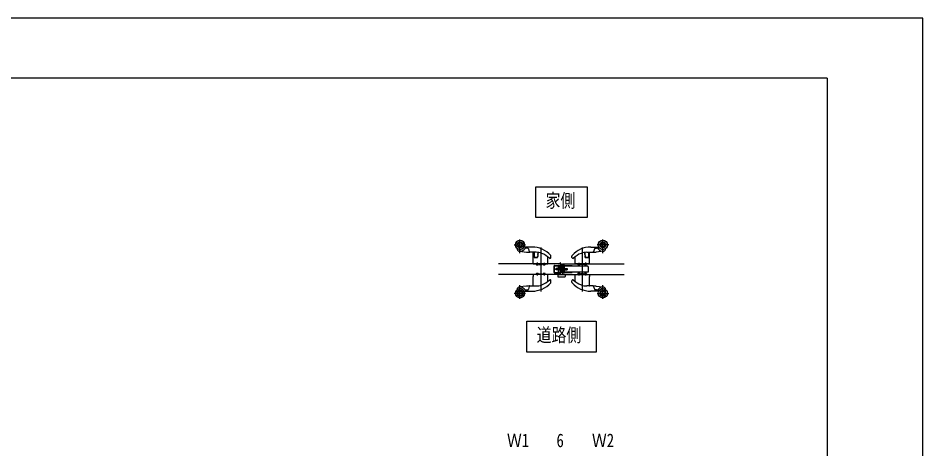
# Model space of a CAD drawing. Units: millimetres, scale not verified. Extents: x -4205 to 4205, y -2970 to 2970.
# Drawn here: x 1279 to 4205, y 1576 to 2970 of the extents above; entities that cross this region are included whole.
import ezdxf
from ezdxf.enums import TextEntityAlignment as Align

# ---------------------------------------------------------------- set-up
doc = ezdxf.new("R2010")
doc.units = ezdxf.units.MM
doc.header["$LTSCALE"] = 12
for name, color, linetype in [('0-2_USER1', 3, 'Continuous'), ('0-3_YKK_12', 2, 'Continuous'), ('0-4_YKK_A1', 4, 'Continuous'), ('0-5_YKK_D', 6, 'Continuous'), ('0-6_YKK_ZWAK', 7, 'Continuous')]:
    doc.layers.add(name, color=color, linetype=linetype)
doc.styles.add('ＭＳ ゴシック', font='')
doc.styles.get('ＭＳ ゴシック').set_extended_font_data('MS Gothic')

msp = doc.modelspace()

# ---------------------------------------------------------------- linework, layer by layer
at = {"layer": '0-2_USER1'}
for points in [[(2952.82, 2324.08), (2952.82, 2424.08), (3119.22, 2424.08), (3119.22, 2324.08)], [(2924.02, 1889.08), (2924.02, 1989.08), (3148.02, 1989.08), (3148.02, 1889.08)]]:
    msp.add_lwpolyline(points, close=True, dxfattribs=at)
at = {"layer": '0-3_YKK_12'}
for p, q in [((3036.02, 2158), (3036.02, 2175)), ((3035.82, 2157.5), (3016.3, 2157.5))]:
    msp.add_line(p, q, dxfattribs=at)
at = {"layer": '0-4_YKK_A1'}
for p, q in [((2902.02, 2209.12), (2902.02, 2253.6)), ((3170.02, 2209.12), (3170.02, 2253.6)), ((2882.72, 2236), (2920.32, 2236)), ((2941.02, 2229), (2916.16, 2229)), ((2926.3, 2225), (2922.93, 2225)), ((2969.02, 2227.4), (2969.02, 2085.54)), ((3103.02, 2227.4), (3103.02, 2085.54)), ((3131.02, 2229), (3155.88, 2229)), ((3145.74, 2225), (3149.11, 2225)), ((3189.32, 2236), (3151.72, 2236)), ((2900.83, 2215.27), (2923.56, 2212.54)), ((2929.17, 2222.88), (2932.09, 2213.41)), ((2932.51, 2212), (2933.98, 2212)), ((2954.02, 2212), (2933.98, 2212)), ((2945.02, 2198), (2945.02, 2211)), ((2945.02, 2175), (2945.02, 2198)), ((2945.02, 2198), (2947.52, 2198)), ((2947.52, 2210.5), (2947.52, 2198)), ((2947.52, 2198), (2947.52, 2195.3)), ((2959.02, 2195.3), (2947.52, 2195.3)), ((2948.02, 2210), (2948.02, 2208.23)), ((2948.52, 2195.5), (2958.56, 2195.5)), ((2959.02, 2195.3), (2959.43, 2200.01)), ((2959.4, 2199.86), (2959.06, 2195.96)), ((2959.86, 2205.14), (2959.4, 2199.86)), ((2960.39, 2211.17), (2959.86, 2205.14)), ((2959.87, 2204.99), (2960.4, 2211.06)), ((2960.41, 2211.31), (2960.42, 2211.31)), ((2992.02, 2175), (2992.02, 2196.81)), ((3002.02, 2195.26), (3002.02, 2199.65)), ((3070.02, 2195.26), (3070.02, 2199.65)), ((3080.02, 2175), (3080.02, 2196.81)), ((3111.63, 2211.31), (3111.62, 2211.31)), ((3112.17, 2204.99), (3111.64, 2211.06)), ((3111.65, 2211.17), (3112.18, 2205.14)), ((3112.18, 2205.14), (3112.64, 2199.86)), ((3113.02, 2195.3), (3112.61, 2200.01)), ((3112.64, 2199.86), (3112.98, 2195.96)), ((3113.02, 2195.3), (3124.52, 2195.3)), ((3123.52, 2195.5), (3113.48, 2195.5)), ((3118.02, 2212), (3138.06, 2212)), ((3124.02, 2210), (3124.02, 2208.23)), ((3124.52, 2210.5), (3124.52, 2198)), ((3124.52, 2198), (3124.52, 2195.3)), ((3127.02, 2198), (3124.52, 2198)), ((3127.02, 2198), (3127.02, 2211)), ((3127.02, 2175), (3127.02, 2198)), ((3139.52, 2212), (3138.06, 2212)), ((3142.87, 2222.88), (3139.95, 2213.41)), ((3171.21, 2215.27), (3148.48, 2212.54)), ((3033.02, 2175), (2833.02, 2175)), ((2945.02, 2175), (2992.02, 2175)), ((2954.52, 2174), (2954.62, 2172.88)), ((2958.02, 2178.47), (2958.02, 2170.43)), ((2961.42, 2172.88), (2961.52, 2174)), ((2964.02, 2175), (2964.02, 2173.3)), ((2964.32, 2173), (2973.72, 2173)), ((2974.02, 2173.3), (2974.02, 2175)), ((2976.22, 2174), (2976.22, 2175)), ((2983.82, 2174), (2976.22, 2174)), ((2976.52, 2174), (2976.62, 2172.88)), ((2980.02, 2178.03), (2980.02, 2170.43)), ((2983.42, 2172.88), (2983.52, 2174)), ((2983.82, 2175), (2983.82, 2174)), ((3012.52, 2146.5), (3012.52, 2168.5)), ((3012.52, 2168.5), (3033.02, 2168.5)), ((3013.52, 2169.5), (3032.02, 2169.5)), ((3013.52, 2146.5), (3013.52, 2168.5)), ((3026.02, 2169), (3026.02, 2146)), ((3026.52, 2169.5), (3030.52, 2169.5)), ((3026.52, 2166.5), (3033.02, 2166.5)), ((3032.02, 2169.5), (3030.52, 2169.5)), ((3030.52, 2169.5), (3032.02, 2169.5)), ((3030.52, 2169.5), (3030.52, 2145.5)), ((3032.02, 2176), (3032.02, 2177.5)), ((3032.02, 2145.5), (3032.02, 2169.5)), ((3032.02, 2167.9), (3032.02, 2169.5)), ((3032.02, 2166.92), (3032.02, 2167.9)), ((3032.02, 2167.08), (3032.02, 2145.5)), ((3033.02, 2175), (3033.02, 2140)), ((3033.02, 2168), (3033.02, 2175)), ((3033.02, 2146.5), (3033.02, 2168.5)), ((3033.02, 2145), (3033.02, 2166.5)), ((3039.02, 2175), (3239.02, 2175)), ((3039.02, 2175), (3039.02, 2140)), ((3039.02, 2170), (3040.52, 2170)), ((3039.02, 2145), (3039.02, 2170)), ((3040.52, 2145), (3040.52, 2170)), ((3043.02, 2168), (3040.52, 2168)), ((3043.02, 2167), (3040.52, 2167)), ((3043.02, 2169.9), (3043.02, 2145.1)), ((3044.02, 2169.9), (3043.02, 2169.9)), ((3043.02, 2162.5), (3043.02, 2167)), ((3044.02, 2145.1), (3044.02, 2169.9)), ((3070.52, 2168), (3046.02, 2168)), ((3121.42, 2167), (3046.02, 2167)), ((3070.52, 2167), (3070.52, 2168)), ((3127.02, 2175), (3080.02, 2175)), ((3088.22, 2175), (3088.22, 2174)), ((3088.22, 2174), (3095.82, 2174)), ((3088.62, 2172.88), (3088.52, 2174)), ((3092.02, 2178.03), (3092.02, 2170.43)), ((3095.52, 2174), (3095.42, 2172.88)), ((3095.82, 2174), (3095.82, 2175)), ((3098.02, 2173.3), (3098.02, 2175)), ((3107.72, 2173), (3098.32, 2173)), ((3108.02, 2175), (3108.02, 2173.3)), ((3110.62, 2172.88), (3110.52, 2174)), ((3114.02, 2178.47), (3114.02, 2170.43)), ((3117.52, 2174), (3117.42, 2172.88)), ((3033.02, 2140), (2833.02, 2140)), ((2945.02, 2140), (2945.02, 2137)), ((2992.02, 2140), (2945.02, 2140)), ((2945.02, 2137), (2945.02, 2133.5)), ((2954.22, 2140), (2954.22, 2141)), ((2954.22, 2141), (2961.82, 2141)), ((2954.62, 2142.12), (2954.52, 2141)), ((2958.02, 2144.57), (2958.02, 2136.53)), ((2961.52, 2141), (2961.42, 2142.12)), ((2961.82, 2141), (2961.82, 2140)), ((2964.02, 2140), (2964.02, 2141.7)), ((2964.32, 2142), (2973.72, 2142)), ((2974.02, 2140), (2974.02, 2141.7)), ((2976.62, 2142.12), (2976.52, 2141)), ((2980.02, 2144.57), (2980.02, 2136.97)), ((2983.52, 2141), (2983.42, 2142.12)), ((2992.02, 2118.19), (2992.02, 2140)), ((3012.52, 2146.5), (3033.02, 2146.5)), ((3013.52, 2145.5), (3032.02, 2145.5)), ((3018.52, 2155.5), (3018.52, 2159.5)), ((3033.02, 2159.5), (3018.52, 2159.5)), ((3033.02, 2159.12), (3018.52, 2159.12)), ((3033.02, 2155.88), (3018.52, 2155.88)), ((3033.02, 2155.5), (3018.52, 2155.5)), ((3024.02, 2140), (3024.02, 2133.5)), ((3024.02, 2140), (3048.02, 2140)), ((3030.52, 2145.5), (3026.52, 2145.5)), ((3039.02, 2165), (3027.52, 2165)), ((3029.52, 2160.38), (3034.02, 2155.13)), ((3030.52, 2145.5), (3032.02, 2145.5)), ((3030.52, 2145.5), (3032.02, 2145.5)), ((3032.02, 2161), (3033.02, 2161)), ((3033.02, 2154), (3032.02, 2154)), ((3033.02, 2154.7), (3033.02, 2160.3)), ((3034.22, 2153.5), (3033.02, 2154.7)), ((3034.02, 2155.13), (3037.36, 2151.22)), ((3034.22, 2161.5), (3034.22, 2153.5)), ((3034.52, 2153.5), (3034.22, 2153.5)), ((3034.52, 2161.5), (3034.52, 2153.5)), ((3034.52, 2153.5), (3034.52, 2161.5)), ((3039.32, 2161.5), (3039.02, 2161.5)), ((3039.32, 2153.5), (3039.02, 2153.5)), ((3040.52, 2145), (3039.02, 2145)), ((3039.02, 2140), (3239.02, 2140)), ((3039.32, 2161.5), (3039.32, 2153.5)), ((3041.32, 2159.5), (3039.32, 2161.5)), ((3041.32, 2155.5), (3039.32, 2153.5)), ((3046.02, 2159.5), (3041.32, 2159.5)), ((3041.32, 2159.5), (3041.32, 2155.5)), ((3041.32, 2159.1), (3046.02, 2159.1)), ((3041.32, 2155.9), (3046.02, 2155.9)), ((3046.02, 2155.5), (3041.32, 2155.5)), ((3043.02, 2162.5), (3042.12, 2162.5)), ((3042.12, 2152.5), (3042.12, 2162.5)), ((3042.12, 2152.5), (3043.02, 2152.5)), ((3043.02, 2145.3), (3043.02, 2152.5)), ((3043.02, 2145.1), (3044.02, 2145.1)), ((3046.02, 2159.5), (3055.02, 2159.5)), ((3046.02, 2159.1), (3055.02, 2159.1)), ((3046.02, 2155.9), (3055.02, 2155.9)), ((3046.02, 2155.5), (3055.02, 2155.5)), ((3123.02, 2148), (3046.02, 2148)), ((3046.02, 2147), (3070.52, 2147)), ((3048.02, 2140), (3048.02, 2133.5)), ((3055.02, 2159.5), (3055.02, 2155.5)), ((3070.52, 2148), (3070.52, 2147)), ((3080.02, 2140), (3127.02, 2140)), ((3080.02, 2118.19), (3080.02, 2140)), ((3088.52, 2141), (3088.62, 2142.12)), ((3092.02, 2144.57), (3092.02, 2136.97)), ((3095.42, 2142.12), (3095.52, 2141)), ((3098.02, 2140), (3098.02, 2141.7)), ((3107.72, 2142), (3098.32, 2142)), ((3108.02, 2140), (3108.02, 2141.7)), ((3110.22, 2141), (3110.22, 2140)), ((3117.82, 2141), (3110.22, 2141)), ((3110.52, 2141), (3110.62, 2142.12)), ((3114.02, 2144.57), (3114.02, 2136.53)), ((3117.42, 2142.12), (3117.52, 2141)), ((3117.82, 2140), (3117.82, 2141)), ((3127.02, 2140), (3127.02, 2137)), ((3127.02, 2137), (3127.02, 2133.5)), ((2945.02, 2103.5), (2945.02, 2133.5)), ((3002.02, 2115.35), (3002.02, 2119.74)), ((3025.02, 2132.5), (3047.02, 2132.5)), ((3070.02, 2115.35), (3070.02, 2119.74)), ((3127.02, 2103.5), (3127.02, 2133.5)), ((2920.32, 2079), (2882.72, 2079)), ((2923.56, 2102.46), (2900.83, 2099.73)), ((2902.02, 2061.4), (2902.02, 2105.88)), ((2916.16, 2086), (2941.02, 2086)), ((2922.93, 2090), (2926.3, 2090)), ((2932.09, 2101.59), (2929.17, 2092.12)), ((2933.98, 2103), (2932.51, 2103)), ((2933.98, 2103), (2954.02, 2103)), ((3138.06, 2103), (3118.02, 2103)), ((3155.88, 2086), (3131.02, 2086)), ((3138.06, 2103), (3139.52, 2103)), ((3139.95, 2101.59), (3142.87, 2092.12)), ((3149.11, 2090), (3145.74, 2090)), ((3148.48, 2102.46), (3171.21, 2099.73)), ((3151.72, 2079), (3189.32, 2079)), ((3170.02, 2061.4), (3170.02, 2105.88))]:
    msp.add_line(p, q, dxfattribs=at)
for points in [[(2948.02, 2208.23), (2948.02, 2198.8), (2948.02, 2196)], [(3124.02, 2208.23), (3124.02, 2198.8), (3124.02, 2196)], [(2961.82, 2175), (2961.82, 2174), (2954.22, 2174), (2954.22, 2175)], [(3033.02, 2166.5), (3033.02, 2168), (3026.52, 2168), (3026.52, 2166.5)], [(3034.52, 2175), (3034.52, 2145), (3033.02, 2145)], [(3045.02, 2145.1), (3046.02, 2145.1), (3046.02, 2169.9), (3045.02, 2169.9), (3044.02, 2169.9)], [(3044.02, 2145.1), (3045.02, 2145.1), (3045.02, 2169.9)], [(3110.22, 2175), (3110.22, 2174), (3117.82, 2174), (3117.82, 2175)], [(3123.02, 2165.4), (3123.02, 2149.6), (3123.02, 2148)], [(2976.22, 2140), (2976.22, 2141), (2983.82, 2141), (2983.82, 2140)], [(3027.02, 2164.5), (3027.02, 2163.3), (3029.52, 2160.38)], [(3034.52, 2161.5), (3034.22, 2161.5), (3033.02, 2160.3)], [(3043.02, 2145.3), (3041.82, 2145.3), (3040.52, 2145.3)], [(3095.82, 2140), (3095.82, 2141), (3088.22, 2141), (3088.22, 2140)]]:
    msp.add_lwpolyline(points, dxfattribs=at)
for centre, radius in [((2902.02, 2236), 15), ((2902.02, 2236), 14.7), ((2902.02, 2236), 9.71), ((2902.02, 2236), 6.62), ((3170.02, 2236), 15), ((3170.02, 2236), 14.7), ((3170.02, 2236), 9.71), ((3170.02, 2236), 6.62), ((2902.02, 2079), 15), ((2902.02, 2079), 14.7), ((2902.02, 2079), 9.71), ((2902.02, 2079), 6.62), ((3170.02, 2079), 15), ((3170.02, 2079), 14.7), ((3170.02, 2079), 9.71), ((3170.02, 2079), 6.62)]:
    msp.add_circle(centre, radius, dxfattribs=at)
for centre, radius, start, end in [((2902.02, 2236), 15, 242.67786, 328.99194), ((2916.16, 2227.5), 1.5, 90.00099, 148.99194), ((2922.93, 2215), 10, 90, 140.22969), ((2926.3, 2222), 3, 17.10292, 90), ((2941.02, 2149), 80, 41.1281, 89.99959), ((3131.02, 2149), 80, 90.00041, 138.8719), ((3145.74, 2222), 3, 90, 162.89708), ((3149.11, 2215), 10, 39.77031, 90), ((3155.88, 2227.5), 1.5, 31.00806, 89.99901), ((3170.02, 2236), 15, 211.00806, 297.32214), ((2894.45, 2221.34), 1.5, 62.67786, 207.00257), ((2902.02, 2225.2), 10, 207.00257, 263.14008), ((2902.02, 2236), 15, 261.17985, 278.82015), ((2902.02, 2225.2), 10, 263.14008, 270), ((2902.02, 2232.4), 17.2, 270, 320.22969), ((2932.51, 2287), 75, 263.14008, 270), ((2934, 2214), 2, 197.10292, 210), ((2934, 2214), 2, 210, 270), ((2946.02, 2211), 1, 90, 180), ((2946.02, 2210.5), 1.5, 0, 90), ((2945.02, 2210), 3, 0, 41.81031), ((2948.52, 2196), 0.5, 180, 270), ((2954.02, 2162), 50, 68.13628, 89.99998), ((2958.56, 2196), 0.5, 270, 355), ((2962.38, 2211), 2, 163.07655, 175), ((2960.9, 2211.02), 0.5, 82.01427, 175), ((2942.85, 2134.16), 80, 47.40829, 68.13629), ((2991.02, 2196.81), 1, 0, 38.17852), ((2999.02, 2195.25), 3, 227.26797, 0.1403), ((2999.02, 2199.65), 3, 0, 41.1286), ((3073.02, 2199.65), 3, 138.8714, 180), ((3073.02, 2195.25), 3, 179.8597, 312.73203), ((3129.19, 2134.16), 80, 111.86371, 132.59171), ((3081.02, 2196.81), 1, 141.82148, 180), ((3118.02, 2162), 50, 90.00002, 111.86372), ((3111.14, 2211.02), 0.5, 5, 97.98573), ((3109.66, 2211), 2, 5, 16.92345), ((3113.48, 2196), 0.5, 185, 270), ((3123.52, 2196), 0.5, 270, 0), ((3127.02, 2210), 3, 138.18969, 180), ((3126.02, 2210.5), 1.5, 90, 180), ((3126.02, 2211), 1, 0, 90), ((3138.04, 2214), 2, 270, 330), ((3139.52, 2287), 75, 270, 276.85992), ((3138.04, 2214), 2, 330, 342.89708), ((3170.02, 2232.4), 17.2, 219.77031, 270), ((3170.02, 2236), 15, 261.17985, 278.82015), ((3170.02, 2225.2), 10, 270, 276.85992), ((3170.02, 2225.2), 10, 276.85992, 332.99743), ((3177.59, 2221.34), 1.5, 332.99743, 117.32214), ((2955.91, 2172.99), 1.3, 185, 254.11915), ((2958.02, 2180.4), 9, 254.11915, 285.88085), ((2960.13, 2172.99), 1.3, 285.88085, 355), ((2964.32, 2173.3), 0.3, 180, 270), ((2973.72, 2173.3), 0.3, 270, 0), ((2977.91, 2172.99), 1.3, 185, 254.11915), ((2980.02, 2180.4), 9, 254.11915, 285.88085), ((2982.13, 2172.99), 1.3, 285.88085, 355), ((3013.52, 2168.5), 1, 90, 180), ((3026.52, 2169), 0.5, 90, 180), ((3032.02, 2175), 2.5, 0, 90), ((3032.02, 2175), 1, 0, 90), ((3089.91, 2172.99), 1.3, 185, 254.11915), ((3092.02, 2180.4), 9, 254.11915, 285.88085), ((3094.13, 2172.99), 1.3, 285.88085, 355), ((3098.32, 2173.3), 0.3, 180, 270), ((3107.72, 2173.3), 0.3, 270, 0), ((3111.91, 2172.99), 1.3, 185, 254.11915), ((3114.02, 2180.4), 9, 254.11915, 285.88085), ((3116.13, 2172.99), 1.3, 285.88085, 355), ((3121.42, 2165.4), 1.6, 0, 90), ((2955.91, 2142.01), 1.3, 105.88085, 175), ((2958.02, 2134.6), 9, 74.11915, 105.88085), ((2960.13, 2142.01), 1.3, 5, 74.11915), ((2964.32, 2141.7), 0.3, 90, 180), ((2973.72, 2141.7), 0.3, 0, 90), ((2977.91, 2142.01), 1.3, 105.88085, 175), ((2980.02, 2134.6), 9, 74.11915, 105.88085), ((2982.13, 2142.01), 1.3, 5, 74.11915), ((3013.52, 2146.5), 1, 180, 270), ((3026.52, 2146), 0.5, 180, 270), ((3027.52, 2164.5), 0.5, 90, 180), ((3040.02, 2153.5), 3.5, 220.57456, 253.39845), ((3089.91, 2142.01), 1.3, 105.88085, 175), ((3092.02, 2134.6), 9, 74.11915, 105.88085), ((3094.13, 2142.01), 1.3, 5, 74.11915), ((3098.32, 2141.7), 0.3, 90, 180), ((3107.72, 2141.7), 0.3, 0, 90), ((3111.91, 2142.01), 1.3, 105.88085, 175), ((3114.02, 2134.6), 9, 74.11915, 105.88085), ((3116.13, 2142.01), 1.3, 5, 74.11915), ((2941.02, 2166), 80, 270.00041, 318.8719), ((2942.85, 2180.84), 80, 291.86371, 312.59171), ((2991.02, 2118.19), 1, 321.82148, 0), ((2999.02, 2119.75), 3, 359.8597, 132.73203), ((2999.02, 2115.35), 3, 318.8714, 0), ((3025.02, 2133.5), 1, 180, 270), ((3047.02, 2133.5), 1, 270, 360), ((3073.02, 2119.75), 3, 47.26797, 180.1403), ((3073.02, 2115.35), 3, 180, 221.1286), ((3131.02, 2166), 80, 221.1281, 269.99959), ((3129.19, 2180.84), 80, 227.40829, 248.13629), ((3081.02, 2118.19), 1, 180, 218.17852), ((2894.45, 2093.66), 1.5, 152.99743, 297.32214), ((2902.02, 2089.8), 10, 96.85992, 152.99743), ((2902.02, 2079), 15, 31.00806, 117.32214), ((2902.02, 2079), 15, 81.17985, 98.82015), ((2902.02, 2089.8), 10, 90, 96.85992), ((2902.02, 2082.6), 17.2, 39.77031, 90), ((2916.16, 2087.5), 1.5, 211.00806, 269.99901), ((2922.93, 2100), 10, 219.77031, 270), ((2932.51, 2028), 75, 90, 96.85992), ((2926.3, 2093), 3, 270, 342.89708), ((2934, 2101), 2, 150, 162.89708), ((2934, 2101), 2, 90, 150), ((2944.22, 2104), 1, 270, 323.55544), ((2946.02, 2103.5), 1, 180, 185.39634), ((2954.02, 2153), 50, 270.00002, 291.86372), ((3118.02, 2153), 50, 248.13628, 269.99998), ((3126.02, 2103.5), 1, 354.60366, 0), ((3127.82, 2104), 1, 216.44456, 270), ((3138.04, 2101), 2, 30, 90), ((3139.52, 2028), 75, 83.14008, 90), ((3138.04, 2101), 2, 17.10292, 30), ((3145.74, 2093), 3, 197.10292, 270), ((3149.11, 2100), 10, 270, 320.22969), ((3155.88, 2087.5), 1.5, 270.00099, 328.99194), ((3170.02, 2082.6), 17.2, 90, 140.22969), ((3170.02, 2079), 15, 62.67786, 148.99194), ((3170.02, 2079), 15, 81.17985, 98.82015), ((3170.02, 2089.8), 10, 83.14008, 90), ((3170.02, 2089.8), 10, 27.00257, 83.14008), ((3177.59, 2093.66), 1.5, 242.67786, 27.00257)]:
    msp.add_arc(centre, radius, start, end, dxfattribs=at)
at = {"layer": '0-6_YKK_ZWAK'}
for q in [(-3904.98, 2775), (3895.02, -2525)]:
    msp.add_line((3895.02, 2775), q, dxfattribs=at)
msp.add_lwpolyline([(-4205, -2970), (4205, -2970), (4205, 2970), (-4205, 2970)], close=True, dxfattribs=at)

# ---------------------------------------------------------------- texts
at = {"layer": '0-2_USER1', "style": 'ＭＳ ゴシック', "width": 0.8}
for s, p in [('家側', (2984.82, 2344.08)), ('道路側', (2956.02, 1909.08))]:
    msp.add_text(s, height=43.99, dxfattribs=at).set_placement(p, align=Align.BOTTOM_LEFT)
at = {"layer": '0-5_YKK_D', "style": 'ＭＳ ゴシック', "width": 0.8}
for s, p in [('Ｗ1', (2859.85, 1568.13)), ('6', (3020.02, 1568.13)), ('Ｗ2', (3134.58, 1568.13))]:
    msp.add_text(s, height=43.99, dxfattribs=at).set_placement(p, align=Align.BOTTOM_LEFT)

doc.saveas('drawing.dxf')
